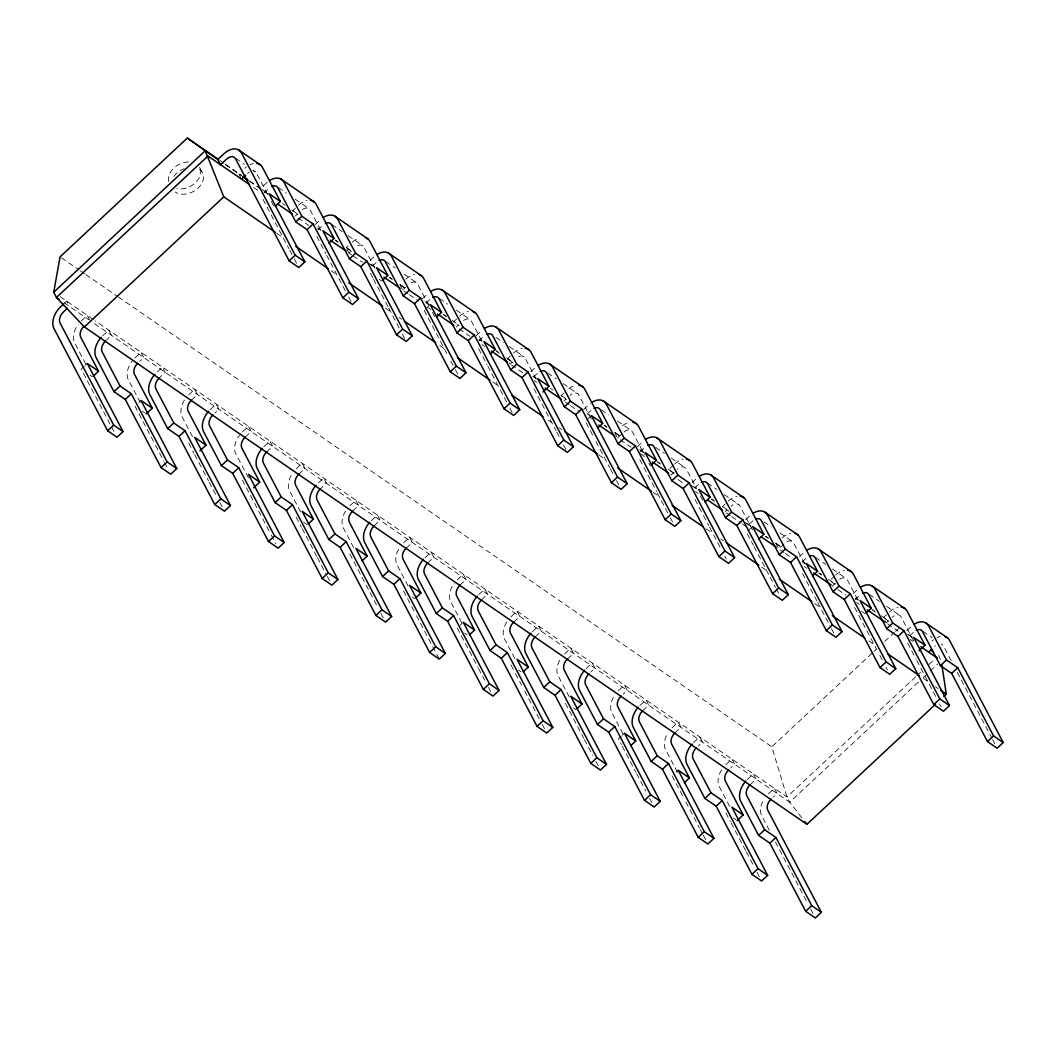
<?xml version="1.0" encoding="UTF-8"?>
<svg xmlns="http://www.w3.org/2000/svg" width="1056" height="1056" viewBox="0 0 1056 1056"><rect width="100%" height="100%" fill="white"/><g stroke="black" fill="none" stroke-linecap="round" stroke-linejoin="round"><path stroke-width="0.75" stroke-dasharray="5 3.75" d="M64.64 303.032L66.66 301.145L69.419 306.385M81.233 320.998L87.292 315.335L90.037 320.588M102.709 335.795L108.768 330.132L111.527 335.372L106.471 340.085M264.04 192.984L269.095 188.272A8.554 5.531 -55.5 0 1 269.914 187.585M84.242 366.274L81.22 369.098L113.942 431.442M85.259 365.336L87.278 363.449M134.944 357.971L141.002 352.321L143.761 357.562L139.722 361.337M295.548 208.045L292.512 210.87L297.884 214.579M295.271 216.11L297.29 214.236M157.436 371.831L162.492 367.105L165.251 372.346L159.179 378.008M315.018 224.717L320.06 220.004M317.764 229.97L322.819 225.245A8.554 5.531 -55.5 0 1 323.624 224.558M138.97 402.31L140.989 400.422M188.668 394.957L194.726 389.294L197.472 394.535L191.413 400.198M346.236 247.856L348.256 245.969M351.674 254.945L348.982 253.097L351.001 251.209M210.144 409.741L216.216 404.092L218.962 409.332L214.922 413.107M373.784 256.991L367.726 262.64L374.431 267.26M372.491 265.993L376.53 262.231A8.554 5.531 -55.5 0 1 377.348 261.532M242.378 431.93L248.437 426.268L251.196 431.521L245.137 437.171M402.019 288.763L399.947 284.83L402.983 282.005M402.706 290.07L405.728 287.245M263.868 446.728L269.927 441.065L272.686 446.305L266.627 451.968M422.453 298.676L427.495 293.964M426.215 302.98L430.254 299.204A8.554 5.531 -55.5 0 1 431.059 298.518M425.198 309.355L429.238 305.593M456.694 318.978L453.671 321.803L459.043 325.512M298.848 474.157L304.907 468.494L302.161 463.254L296.102 468.904A17.107 11.075 -55.5 0 0 294.571 470.474M456.416 327.043L458.436 325.169M318.595 482.764L323.651 478.038L326.396 483.278L320.338 488.941M476.164 335.65L481.219 330.937M478.922 340.903L483.965 336.178A8.554 5.531 -55.5 0 1 484.783 335.491M349.813 505.89L355.872 500.227L358.631 505.468L352.572 511.13M510.418 355.951L507.382 358.789L510.14 364.03L512.16 362.142M371.303 520.674L377.362 515.024L380.12 520.265L374.062 525.914M530.891 371.686L534.93 367.924A17.107 11.075 -55.5 0 1 536.567 366.538M533.65 376.926L537.689 373.164A8.554 5.531 -55.5 0 1 538.507 372.464M564.142 392.938L561.106 395.762L566.478 399.458M406.283 548.104L412.355 542.454L409.596 537.2L403.537 542.863A17.107 11.075 -55.5 0 0 402.006 544.434M563.864 401.003L565.884 399.115M425.027 557.66L431.086 551.998L433.831 557.238L427.772 562.901M583.598 409.609L588.654 404.897A17.107 11.075 -55.5 0 1 590.278 403.511M587.36 413.912L591.4 410.137A8.554 5.531 -55.5 0 1 593.063 408.857M590.383 416.526L585.341 421.238L592.944 435.732M616.889 436.669L614.83 432.736L617.852 429.911M460.007 585.09L466.066 579.427L463.32 574.187L457.261 579.836A17.107 11.075 -55.5 0 0 455.717 581.407M617.575 437.976L623.634 432.326A8.554 5.531 -55.5 0 1 632.452 431.904L644.371 454.621M478.738 594.634L484.796 588.971L487.555 594.211L481.496 599.874M637.322 446.596L642.378 441.87M640.068 451.836L645.124 447.11M460.271 625.112L462.29 623.225M510.972 616.823L517.031 611.16L519.79 616.4L513.731 622.063M673.596 465.01L668.54 469.722L673.913 473.418M674.322 472.138L671.299 474.962L669.227 471.029M532.462 631.607L538.52 625.957L541.266 631.198L535.207 636.847M692.05 482.618L696.089 478.856A17.107 11.075 -55.5 0 1 697.726 477.47M694.808 487.859L698.848 484.097A8.554 5.531 -55.5 0 1 699.653 483.397M564.696 653.796L570.755 648.133L573.5 653.387L567.442 659.036M725.287 503.87L722.264 506.695L728.97 511.315M725.01 511.936L727.03 510.048M586.172 668.593L592.244 662.93L594.99 668.171L590.951 671.946M745.774 519.605L749.813 515.83M751.542 527.459L746.486 532.171L753.337 545.213M618.407 690.769L624.466 685.12L627.224 690.36L623.185 694.135M778.048 547.602L775.975 543.668L779.011 540.844M639.896 705.566L645.955 699.904L648.714 705.144L642.655 710.807M799.484 556.578L803.524 552.803M802.243 561.818L806.282 558.043A8.554 5.531 -55.5 0 1 807.946 556.763M621.43 736.045L618.394 738.883L621.443 744.678M622.433 735.108L624.466 733.22M834.742 575.942L829.699 580.655L835.072 584.351M674.876 732.996L680.935 727.333L678.19 722.093L672.131 727.756A17.107 11.075 -55.5 0 0 670.586 729.313M835.481 583.07L832.445 585.895L836.484 588.667M693.62 742.54L699.679 736.89L702.425 742.13L698.386 745.906M853.208 593.551L857.248 589.789M854.951 599.742L859.993 595.03A8.554 5.531 -55.5 0 1 860.812 594.33M676.157 772.081L678.176 770.194M725.842 764.729L731.9 759.066L734.659 764.32L730.62 768.082M883.41 617.628L886.446 614.803M888.188 620.981L886.169 622.868L884.11 618.935M801.86 817.806L789.716 802.217L786.971 796.976L771.83 746.816L872.692 652.661M873.893 651.539L876.295 649.295M884.69 641.454L894.3 632.491M895.501 631.369L899.105 628.003M747.331 779.526L753.39 773.863L756.149 779.104L751.093 783.816M906.919 630.538L910.958 626.762A17.107 11.075 -55.5 0 1 912.595 625.376M909.678 635.778L913.717 632.003A8.554 5.531 -55.5 0 1 914.536 631.316M768.28 793.94L774.338 788.291L777.097 793.531L773.058 797.293M915.631 676.856L786.971 796.976L95.344 320.892M916.832 675.734L922.852 670.124M928.858 664.514L934.864 658.904M918.377 682.097L789.716 802.217L92.73 322.436M923.195 677.609L929.201 671.999M930.402 670.877L937.622 664.145M235.858 158.387L244.438 164.274M252.886 170.095L255.499 171.904M278.335 187.612L286.387 193.169M295.192 199.228L309.223 208.877M332.046 224.598L342.197 231.581M348.163 235.686L362.934 245.863M385.77 261.571L395.168 268.039M403.973 274.098L416.658 282.836M439.481 298.544L447.546 304.102M456.35 310.16L470.369 319.81M495.898 337.379L503.356 342.514M509.322 346.619L524.093 356.796M547.668 373.019L556.327 378.972M563.033 383.592L577.817 393.769M601.392 409.992L608.705 415.034M617.509 421.093L631.528 430.742M655.697 447.388L664.514 453.446M671.22 458.066L685.252 467.729M707.48 483.028L716.879 489.496M724.192 494.525L738.962 504.702M763.884 521.849L771.197 526.891M780.001 532.95L792.686 541.675M815.509 557.396L825.66 564.379M832.379 568.999L846.397 578.662M869.233 594.37L879.384 601.352M886.697 606.395L900.121 615.635M922.918 631.33L932.078 637.639M219.938 160.486L224.004 163.297M225.364 164.234L241.666 175.454M249.823 181.064L260.687 188.536M262.046 189.473L267.472 193.208M282.414 203.504L285.133 205.366M291.931 210.052L298.716 214.724M317.737 227.806L320.456 229.68M335.399 239.963L338.105 241.837M346.262 247.447L351.688 251.183M370.709 264.277L374.788 267.076M389.73 277.372L392.436 279.233M400.594 284.843L404.672 287.654M425.04 301.673L429.119 304.484M444.061 314.767L446.78 316.642M452.206 320.377L457.644 324.113M479.371 339.082L482.09 340.943M495.673 350.302L498.392 352.163M506.537 357.773L513.335 362.459M533.716 376.477L536.422 378.352M560.881 395.182L566.306 398.917M604.349 425.106L607.055 426.967M615.212 432.577L620.638 436.326M639.659 449.407L643.738 452.219M657.32 461.564L660.04 463.439M668.184 469.049L674.982 473.722M693.99 486.816L696.709 488.677L686.162 468.89A8.554 5.531 -55.5 0 0 677.358 469.3M711.652 498.973L714.371 500.834M722.515 506.444L727.954 510.193M746.962 523.274L751.04 526.086M765.983 536.369L768.702 538.243M775.487 542.916L779.566 545.714M802.666 561.62L805.372 563.482M818.954 572.84L821.674 574.702M828.472 579.374L835.256 584.06M855.637 598.079L858.356 599.953M871.939 609.299L874.645 611.173M881.443 615.846L888.241 620.519M225.707 164.881L241.481 175.745M249.546 181.289L260.278 188.694L266.35 183.031A17.107 11.075 -55.5 0 1 267.973 181.645M264.317 191.466L268.343 194.238M318.028 228.439L320.72 230.287M335.491 240.451L338.171 242.312M347.582 248.78L351.608 251.552M389.202 277.438L391.895 279.286M399.947 284.83L405.319 288.526M426.809 303.323L429.502 305.171M442.926 314.411L445.606 316.259M479.186 339.372L481.866 341.22M496.65 351.384L499.33 353.245M508.728 359.713L514.1 363.409M532.91 376.345L535.59 378.193M550.361 388.37L553.054 390.218M587.968 414.256L590.647 416.104M604.085 425.344L606.764 427.192M614.83 432.736L620.202 436.445M640.345 450.305L644.371 453.077M657.796 462.317L660.488 464.178M691.376 485.43L696.749 489.126M711.52 499.303L714.199 501.151M745.087 522.416L750.46 526.112M765.23 536.276L767.923 538.124M775.975 543.668L782.694 548.302M802.837 562.162L805.53 564.01M818.954 573.25L821.634 575.111M855.215 598.211L857.894 600.059M872.678 610.236L875.358 612.084M884.756 618.552L890.129 622.248M907.526 634.22L912.754 637.824M253.638 187.453L259.01 191.162M297.95 217.972L308.695 225.364M353.008 255.869L362.419 262.337M404.052 290.994L408.078 293.766M409.424 294.69L418.823 301.171M428.221 307.639L430.901 309.487M459.109 328.904L469.854 336.296M481.932 344.612L484.625 346.46M511.487 364.954L523.565 373.27M534.31 380.662L537.002 382.51M565.198 401.927L569.224 404.699M570.57 405.623L579.968 412.104M620.268 439.837L631 447.229M640.411 453.697L645.784 457.393M678.005 479.582L684.724 484.202M695.468 491.594L698.148 493.442M726.356 512.86L730.382 515.632M731.729 516.556L741.127 523.037M742.474 523.961L746.5 526.733L752.558 521.07A8.554 5.531 -55.5 0 1 753.377 520.384M784.106 552.618L778.734 548.922L784.793 543.259A8.554 5.531 -55.5 0 1 793.597 542.837L805.53 565.554M785.44 553.542L792.158 558.162M804.25 566.478L806.929 568.326M837.817 589.591L845.882 595.135M856.627 602.527L859.307 604.388M887.515 623.792L898.26 631.184M910.272 639.461L912.899 641.269M379.236 279.365L381.744 281.094M861.445 611.305L865.207 613.892M276.764 233.297L282.19 237.032M331.082 270.692L337.88 275.365M385.414 308.088L390.839 311.824M398.996 317.434L401.702 319.295M439.732 345.47L445.17 349.219M492.703 381.942L499.488 386.615M548.381 420.262L551.1 422.136M559.244 427.746L561.964 429.62M598.633 454.859L605.418 459.532M652.951 492.254L659.749 496.927M705.923 528.713L712.721 533.386M720.865 538.996L723.584 540.87M761.6 567.046L767.039 570.781M814.572 603.504L821.357 608.177M868.89 640.9L875.688 645.572M923.221 678.295L927.3 681.094M935.444 686.704L938.164 688.578M61.42 257.796L79.081 269.953M80.441 270.89L84.52 273.689M85.879 274.626L117.11 296.129M118.47 297.066L771.83 746.816M60.192 296.683L93.997 319.968M64.231 302.821L88.744 319.691M89.984 375.144L92.492 376.873M142.454 411.259L144.962 412.988M303.613 522.192L307.375 524.779M412.302 597.01L414.81 598.739M464.759 633.125L467.267 634.854M518.483 670.098L520.991 671.827M573.461 707.942L575.956 709.672M733.352 818.017L735.86 819.733M908.292 634.432L912.226 637.177M951.139 660.607L943.483 646.008A8.554 5.531 -55.5 0 0 941.292 644.147M957.277 672.289L991.769 737.999M992.534 739.464L994.844 743.833M938.48 655.525L940.54 659.459M913.704 640.926L901.045 616.796A8.554 5.531 -55.5 0 0 892.228 617.219M907.645 643.104L916.014 659.05M916.78 660.502L924.396 674.995M925.148 676.447L936.566 698.188M939.616 703.996L941.134 706.886M857.762 599.689L847.321 579.823A8.554 5.531 -55.5 0 0 838.504 580.232M854.687 607.57L876.757 649.612M879.806 655.42L882.856 661.214M885.892 667.009L887.423 669.913M802.494 573.5L816.961 601.036M817.714 602.488L830.663 627.132M831.415 628.584L833.699 632.94M752.558 529.993L739.886 505.864A8.554 5.531 -55.5 0 0 731.069 506.286M754.103 546.665L769.322 575.665M770.088 577.117L775.421 587.255M776.173 588.707L779.988 595.954M700.326 495.858L702.57 500.122M695.059 499.541L702.662 514.034M703.428 515.486L708.761 525.637M709.513 527.089L721.697 550.282M724.746 556.076L726.264 558.98M648.846 463.135L650.338 465.973M639.817 459.664L656.568 491.555M657.32 493.007L669.504 516.199M670.256 517.651L672.54 522.007M591.4 419.06L578.728 394.931A8.554 5.531 -55.5 0 0 569.923 395.353M595.993 441.527L609.695 467.623M610.46 469.075L613.496 474.883M616.546 480.678L621.113 489.377M536.197 379.249L525.017 357.958A8.554 5.531 -55.5 0 0 516.199 358.367M769.336 830.346L761.666 815.747A17.107 11.075 -55.5 0 1 764.069 799.075M775.46 842.028L806.89 901.89M810.731 909.19L814.559 916.489M533.9 388.608L555.971 430.65M556.736 432.102L560.538 439.349M563.587 445.144L565.871 449.5M729.67 806.401L719.228 786.535A17.107 11.075 -55.5 0 1 722.898 768.016M481.734 340.85L471.293 320.971A8.554 5.531 -55.5 0 0 462.475 321.394M725.842 812.83L730.409 821.528M731.161 822.98L745.628 850.529M746.381 851.981L753.997 866.474M757.046 872.269L760.848 879.529M478.658 348.731L487.04 364.676M487.793 366.128L495.409 380.622M496.175 382.074L506.827 402.376M509.863 408.17L512.147 412.526M677.437 772.266L665.504 749.549A17.107 11.075 -55.5 0 1 667.907 732.877M428.749 305.29L417.582 283.998A8.554 5.531 -55.5 0 0 409.583 283.721M432.485 312.391L434.716 316.655M672.118 775.856L682.77 796.158M685.819 801.953L699.521 828.049M700.286 829.501L702.57 833.844M703.322 835.296L707.137 842.543M424.182 310.306L447.784 355.252M450.82 361.046L454.634 368.293M455.387 369.745L459.954 378.444M622.974 733.867L611.794 712.576A17.107 11.075 -55.5 0 1 614.196 695.904M375.038 268.316L363.858 247.025A8.554 5.531 -55.5 0 0 355.04 247.434M622.208 746.13L635.91 772.226M636.662 773.678L645.797 791.076M649.612 798.323L651.895 802.666M370.458 273.319L372.742 277.675M373.507 279.127L387.974 306.676M388.727 308.114L399.392 328.416M402.428 334.211L404.712 338.567M346.922 249.163L348.982 253.097M569.25 696.894L558.07 675.602A17.107 11.075 -55.5 0 1 560.472 658.931M320.575 229.918L310.134 210.038A8.554 5.531 -55.5 0 0 301.33 210.461M565.448 703.349L583.704 738.144M584.47 739.596L592.838 755.542M595.888 761.336L598.171 765.692M316.747 236.346L325.882 253.744M326.647 255.196L345.668 291.443M348.718 297.238L352.519 304.484M514.787 658.495L504.359 638.616A17.107 11.075 -55.5 0 1 506.748 621.944M267.604 194.357L256.423 173.065A8.554 5.531 -55.5 0 0 253.493 171.046M271.326 201.458L274.309 207.134M510.959 664.924L514.774 672.17M515.526 673.622L521.624 685.225M524.66 691.02L541.411 722.911M542.164 724.363L545.978 731.61M263.023 199.373L274.441 221.113M275.207 222.565L288.908 248.662M289.674 250.114L293.476 257.36M294.241 258.812L298.043 266.059M238.801 173.897L240.86 177.83M461.815 622.934L450.635 601.643A17.107 11.075 -55.5 0 1 454.304 583.123M457.248 627.95L477.8 667.088M478.553 668.54L484.651 680.143M488.453 687.39L490.736 691.733M201.815 171.692L199.069 166.452A17.107 12.342 -27.7 0 1 195.835 182.371A17.107 12.342 -27.7 0 1 176.867 188.628M408.104 585.961L396.924 564.67A17.107 11.075 -55.5 0 1 399.313 547.998M403.524 590.964L415.708 614.17M416.46 615.608L438.544 657.664M353.641 547.562L343.2 527.683A17.107 11.075 -55.5 0 1 346.87 509.177M349.813 553.991L376.451 604.732M381.018 613.43L384.82 620.677M300.656 512.002L289.489 490.71A17.107 11.075 -55.5 0 1 291.878 474.038M296.089 517.018L301.422 527.155M302.174 528.607L316.642 556.156M317.407 557.608L326.542 575.005M327.294 576.457L329.578 580.8M248.437 477.866L235.765 453.724A17.107 11.075 -55.5 0 1 239.435 435.217M242.365 480.031L270.534 533.676M271.3 535.128L275.867 543.827M192.482 436.63L182.041 416.75A17.107 11.075 -55.5 0 1 184.444 400.079M188.654 443.058L193.987 453.209M194.74 454.661L202.356 469.154M203.108 470.606L208.441 480.757M209.207 482.196L216.81 496.703M219.859 502.498L222.143 506.854M140.25 402.494L128.33 379.777A17.107 11.075 -55.5 0 1 132 361.258M134.93 406.085L154.73 443.771M155.483 445.223L163.865 461.168M164.617 462.62L168.432 469.867M85.787 364.096L74.606 342.791A17.107 11.075 -55.5 0 1 78.276 324.284M168.709 181.566A17.107 12.342 -27.7 0 1 189.71 161.977M568.801 388.714A17.107 11.075 -55.5 0 1 575.678 385.387M199.452 169.396A17.107 12.342 -27.7 0 1 198.079 188.113A17.107 12.342 -27.7 0 1 175.217 192.034M173.818 176.497A17.107 12.342 -27.7 0 1 184.087 168.643M352.295 242.194A17.107 11.075 -55.5 0 1 359.093 237.943M406.006 279.167A17.107 11.075 -55.5 0 1 414.533 274.454M244.86 168.234A17.107 11.075 -55.5 0 1 246.484 166.848M249.916 164.71A17.107 11.075 -55.5 0 1 253.374 163.522M247.606 173.488A8.554 5.531 -55.5 0 1 249.269 172.194M622.512 425.7A17.107 11.075 -55.5 0 1 629.402 422.36M782.034 538.019A17.107 11.075 -55.5 0 1 790.561 533.293M835.758 574.992A17.107 11.075 -55.5 0 1 844.272 570.266M298.571 205.22A17.107 11.075 -55.5 0 1 307.085 200.495M931.92 641.19A17.107 11.075 -55.5 0 1 933.544 639.791M936.976 637.652A17.107 11.075 -55.5 0 1 940.434 636.464M889.482 611.965A17.107 11.075 -55.5 0 1 897.996 607.253M934.666 646.43A8.554 5.531 -55.5 0 1 935.484 645.731M459.73 316.153A17.107 11.075 -55.5 0 1 468.244 311.428M728.323 501.032A17.107 11.075 -55.5 0 1 736.837 496.32M513.454 353.126A17.107 11.075 -55.5 0 1 521.968 348.401M674.599 464.059A17.107 11.075 -55.5 0 1 683.113 459.334"/><path stroke-width="1.5" d="M935.497 704.273L806.916 824.314L84.414 326.964L56.47 297.475L53.711 292.235L60.06 256.859L187.334 138.046L218.579 159.548M53.711 292.235L205.22 150.784L217.84 159.482L220.598 164.723L226.657 159.06A8.554 5.531 -55.5 0 1 235.475 158.638L289.133 260.858L298.795 267.511L304.867 261.848L269.082 193.71L280.368 201.472L275.312 206.197M217.84 159.482L223.912 153.82A17.107 11.075 -55.5 0 1 241.534 152.988L295.192 255.196L304.867 261.848M63.637 303.97L60.601 306.794A17.107 11.075 -55.5 0 0 53.988 328.601L107.646 430.808L116.992 437.237L123.05 431.587L87.278 363.449L98.551 371.21L93.509 375.923M67.399 308.273L63.347 312.048A8.554 5.531 -55.5 0 0 60.047 322.938L113.705 425.146L123.05 431.587M241.547 179.137L245.586 175.362M84.414 326.964L223.793 196.838L205.22 150.784L187.334 138.046M146.216 413.846L152.275 408.184L140.989 400.422L176.774 468.56L170.702 474.223L161.04 467.57L125.268 399.419L113.982 391.657L120.041 385.994L102.155 351.925A8.554 5.531 -55.5 0 1 105.468 341.035M329.036 243.17L334.092 238.458L322.806 230.696L358.578 298.835L352.519 304.484L342.857 297.832L307.072 229.693L295.799 221.932L301.858 216.269L283.972 182.2A17.107 11.075 -55.5 0 0 269.663 180.457M125.268 399.419L131.327 393.769L120.041 385.994M307.072 229.693L313.13 224.03L301.858 216.269M289.133 260.858L295.192 255.196M107.646 430.808L113.705 425.146M199.927 450.82L205.999 445.17L194.713 437.395L230.485 505.547L224.426 511.196L214.764 504.544L178.979 436.405L167.706 428.63L173.765 422.981L155.879 388.912A8.554 5.531 -55.5 0 1 159.179 378.008M382.76 280.144L387.803 275.431L376.53 267.67L412.302 335.808L406.243 341.471L396.568 334.805L360.796 266.666L349.51 258.905L355.568 253.242L337.682 219.173A17.107 11.075 -55.5 0 0 323.387 217.444M178.979 436.405L185.038 430.742L173.765 422.981M360.796 266.666L366.854 261.017L355.568 253.242M161.04 467.57L167.099 461.908L131.327 393.769M342.857 297.832L348.916 292.169L313.13 224.03M253.651 487.806L259.71 482.143L248.437 474.382L284.209 542.52L278.15 548.17L268.475 541.517L232.703 473.378L221.417 465.617L227.476 459.954L209.59 425.885A8.554 5.531 -55.5 0 1 212.903 414.982M436.471 317.13L441.527 312.404L430.241 304.643L466.013 372.781L459.954 378.444L450.292 371.791L414.506 303.653L403.234 295.878L409.292 290.228L391.406 256.159A17.107 11.075 -55.5 0 0 377.111 254.417M232.703 473.378L238.762 467.716L227.476 459.954M414.506 303.653L420.578 297.99L409.292 290.228M214.764 504.544L220.823 498.881L185.038 430.742M396.568 334.805L402.626 329.155L366.854 261.017M308.378 523.829L313.434 519.116L302.148 511.355L337.92 579.493L331.861 585.156L322.199 578.503L286.414 510.352L275.141 502.59L281.2 496.927L263.314 462.858A8.554 5.531 -55.5 0 1 266.627 451.968M490.195 354.103L495.238 349.391L483.965 341.629L519.737 409.768L513.678 415.417L504.002 408.764L468.23 340.626L456.944 332.864L463.016 327.202L445.117 293.132A17.107 11.075 -55.5 0 0 430.822 291.39M286.414 510.352L292.486 504.702L281.2 496.927M468.23 340.626L474.289 334.963L463.016 327.202M268.475 541.517L274.534 535.867L238.762 467.716M450.292 371.791L456.35 366.128L420.578 297.99M362.102 560.815L367.145 556.103L355.872 548.328L391.644 616.48L385.585 622.129L375.91 615.476L340.138 547.338L328.852 539.563L334.924 533.914L317.024 499.844A8.554 5.531 -55.5 0 1 320.338 488.941M542.903 392.027L548.962 386.364L537.676 378.602L573.448 446.741L567.389 452.404L557.726 445.738L521.954 377.599L510.668 369.838L516.727 364.175L498.841 330.106A17.107 11.075 -55.5 0 0 484.546 328.376M340.138 547.338L346.196 541.675L334.924 533.914M521.954 377.599L528.013 371.95L516.727 364.175M322.199 578.503L328.258 572.84L292.486 504.702M504.002 408.764L510.061 403.102L474.289 334.963M415.813 597.788L420.869 593.076L409.583 585.314L445.355 653.453L439.296 659.102L429.634 652.45L393.862 584.311L382.576 576.55L388.634 570.887L370.748 536.818A8.554 5.531 -55.5 0 1 374.062 525.914M597.63 428.063L602.672 423.337L591.4 415.576L627.172 483.714L621.113 489.377L611.437 482.724L575.665 414.586L564.392 406.811L570.451 401.161L552.565 367.092A17.107 11.075 -55.5 0 0 538.256 365.35M393.862 584.311L399.92 578.648L388.634 570.887M575.665 414.586L581.724 408.923L570.451 401.161M375.91 615.476L381.968 609.814L346.196 541.675M557.726 445.738L563.785 440.088L528.013 371.95M469.537 634.762L474.58 630.049L463.307 622.288L499.079 690.426L493.02 696.089L483.344 689.436L447.572 621.284L436.3 613.523L442.358 607.873L424.472 573.791A8.554 5.531 -55.5 0 1 427.772 562.901M651.341 465.036L656.396 460.324L645.11 452.562L680.896 520.7L674.824 526.35L665.161 519.697L629.389 451.559L618.103 443.797L624.162 438.134L606.276 404.065A17.107 11.075 -55.5 0 0 591.98 402.323M447.572 621.284L453.631 615.635L442.358 607.873M629.389 451.559L635.448 445.896L624.162 438.134M429.634 652.45L435.692 646.8L399.92 578.648M611.437 482.724L617.509 477.061L581.724 408.923M523.248 671.748L528.304 667.036L517.018 659.261L552.803 727.412L546.731 733.062L537.068 726.409L501.296 658.271L490.01 650.496L496.069 644.846L478.183 610.777A8.554 5.531 -55.5 0 1 481.496 599.874M705.065 502.009L710.12 497.297L698.834 489.535L734.606 557.674L728.548 563.336L718.885 556.67L683.1 488.532L671.827 480.77L677.886 475.108L660 441.038A17.107 11.075 -55.5 0 0 645.691 439.309M501.296 658.271L507.355 652.608L496.069 644.846M683.1 488.532L689.159 482.882L677.886 475.108M483.344 689.436L489.403 683.773L453.631 615.635M665.161 519.697L671.22 514.034L635.448 445.896M576.972 708.721L582.028 704.009L570.742 696.247L606.514 764.386L600.455 770.035L590.792 763.382L555.007 695.244L543.734 687.482L549.793 681.82L531.907 647.75A8.554 5.531 -55.5 0 1 535.207 636.847M758.789 538.996L763.831 534.27L752.558 526.508L788.33 594.647L782.272 600.31L772.596 593.657L736.824 525.518L725.538 517.744L731.597 512.094L713.711 478.025A17.107 11.075 -55.5 0 0 699.415 476.282M555.007 695.244L561.066 689.581L549.793 681.82M736.824 525.518L742.883 519.856L731.597 512.094M537.068 726.409L543.127 720.746L507.355 652.608M718.885 556.67L724.944 551.021L689.159 482.882M630.696 745.694L635.738 740.982L624.466 733.22L660.238 801.359L654.179 807.022L644.503 800.369L608.731 732.217L597.445 724.456L603.504 718.806L585.618 684.724A8.554 5.531 -55.5 0 1 588.931 673.834M812.5 575.969L817.555 571.256L806.269 563.495L842.041 631.633L835.982 637.283L826.32 630.63L790.535 562.492L779.262 554.73L785.321 549.067L767.435 514.998A17.107 11.075 -55.5 0 0 753.139 513.256M608.731 732.217L614.79 726.568L603.504 718.806M790.535 562.492L796.607 556.829L785.321 549.067M590.792 763.382L596.851 757.733L561.066 689.581M772.596 593.657L778.655 587.994L742.883 519.856M684.407 782.681L689.462 777.968L678.176 770.194L713.948 838.345L707.89 843.995L698.227 837.342L662.442 769.204L651.169 761.429L657.228 755.779L639.342 721.71A8.554 5.531 -55.5 0 1 642.655 710.807M866.224 612.942L871.266 608.23L859.993 600.468L895.765 668.606L889.706 674.269L880.031 667.603L844.259 599.465L832.973 591.703L839.045 586.04L821.146 551.971A17.107 11.075 -55.5 0 0 806.85 550.242M662.442 769.204L668.514 763.541L657.228 755.779M844.259 599.465L850.318 593.815L839.045 586.04M644.503 800.369L650.562 794.706L614.79 726.568M826.32 630.63L832.379 624.967L796.607 556.829M737.114 820.604L743.173 814.942L731.9 807.18L767.672 875.318L761.614 880.968L751.938 874.315L716.166 806.177L704.88 798.415L710.952 792.752L693.053 758.683A8.554 5.531 -55.5 0 1 696.366 747.78M918.931 650.866L924.99 645.203L913.704 637.441L949.476 705.58L943.417 711.242L933.755 704.59L897.983 636.451L886.697 628.676L892.756 623.027L874.87 588.958A17.107 11.075 -55.5 0 0 860.574 587.215M716.166 806.177L722.225 800.514L710.952 792.752M897.983 636.451L904.042 630.788L892.756 623.027M698.227 837.342L704.286 831.679L668.514 763.541M880.031 667.603L886.09 661.954L850.318 593.815M928.607 652.08L931.63 649.255M771.038 799.181A8.554 5.531 -55.5 0 0 767.725 810.084L821.383 912.292L815.324 917.954L805.662 911.302L769.89 843.15L758.604 835.388L764.663 829.739L746.777 795.656A8.554 5.531 -55.5 0 1 750.09 784.766M945.16 636.623A17.107 11.075 -55.5 0 1 949.542 640.345L1003.2 742.566L997.141 748.216L987.466 741.563L951.694 673.424L940.421 665.663L946.48 660L928.594 625.931A17.107 11.075 -55.5 0 0 914.285 624.188M769.89 843.15L775.949 837.5L764.663 829.739M951.694 673.424L957.752 667.762L946.48 660M751.938 874.315L757.997 868.666L722.225 800.514M933.755 704.59L939.814 698.927L904.042 630.788M943.906 696.432L946.308 694.188L941.952 665.544M805.662 911.302L811.721 905.639L775.949 837.5M987.466 741.563L993.524 735.9L957.752 667.762M238.498 149.833L260.647 165.079M280.936 179.045L314.358 202.052M334.66 216.031L368.082 239.039M388.37 253.004L421.793 276.012M442.094 289.978L475.517 312.985M495.818 326.964L529.241 349.972M549.529 363.937L582.952 386.945M603.253 400.91L636.676 423.918M656.964 437.897L690.386 460.904M710.688 474.87L744.11 497.878M764.399 511.843L797.821 534.851M818.123 548.83L851.545 571.837M871.847 585.803L905.269 608.81M925.558 622.776L947.707 638.022M243.025 176.378L247.104 179.19M242.827 176.669L248.2 180.365M930.904 650.311L933.425 652.054M249.612 184.681L207.979 156.024L56.47 297.475L59.057 299.257M277.807 204.098L292.578 214.262M330.185 240.148L346.302 251.249M383.896 277.134L400.013 288.222M437.62 314.107L453.737 325.195M491.344 351.08L507.448 362.182M545.054 388.067L561.172 399.155M598.778 425.04L614.896 436.128M652.489 462.013L668.606 473.114M707.56 499.924L722.33 510.088M761.27 536.897L776.041 547.061M813.648 572.946L831.112 584.971M867.372 609.932L884.822 621.944M920.753 646.681L937.438 658.165M223.793 196.838L275.405 232.36M295.772 246.378L328.376 268.818M348.744 282.836L382.694 306.214M404.422 321.169L435.666 342.672M457.393 357.628L489.984 380.068M511.711 395.023L542.956 416.526M564.683 431.482L597.274 453.922M617.641 467.94L651.605 491.317M671.972 505.336L703.204 526.838M726.29 542.731L758.894 565.171M779.262 579.19L811.853 601.63M832.234 615.648L864.824 638.088M887.911 653.981L919.142 675.484M940.87 690.439L946.308 694.188M348.916 292.169L358.578 298.835M402.626 329.155L412.302 335.808M456.35 366.128L466.013 372.781M510.061 403.102L519.737 409.768M563.785 440.088L573.448 446.741M617.509 477.061L627.172 483.714M671.22 514.034L680.896 520.7M724.944 551.021L734.606 557.674M778.655 587.994L788.33 594.647M832.379 624.967L842.041 631.633M886.09 661.954L895.765 668.606M939.814 698.927L949.476 705.58M993.524 735.9L1003.2 742.566M167.099 461.908L176.774 468.56M220.823 498.881L230.485 505.547M274.534 535.867L284.209 542.52M328.258 572.84L337.92 579.493M381.968 609.814L391.644 616.48M435.692 646.8L445.355 653.453M489.403 683.773L499.079 690.426M543.127 720.746L552.803 727.412M596.851 757.733L606.514 764.386M650.562 794.706L660.238 801.359M704.286 831.679L713.948 838.345M757.997 868.666L767.672 875.318M811.721 905.639L821.383 912.292M804.896 821.713L806.916 824.314M940.421 665.663L922.522 631.594A8.554 5.531 -55.5 0 0 916.238 630.234M924.99 645.203L907.104 611.134A17.107 11.075 -55.5 0 0 901.243 607.094M886.697 628.676L868.811 594.607A8.554 5.531 -55.5 0 0 862.528 593.261M871.266 608.23L853.38 574.16A17.107 11.075 -55.5 0 0 847.532 570.121M832.973 591.703L815.087 557.634A8.554 5.531 -55.5 0 0 809.675 555.918M817.555 571.256L799.669 537.187A17.107 11.075 -55.5 0 0 795.287 533.452M779.262 554.73L761.376 520.661A8.554 5.531 -55.5 0 0 755.964 518.945M763.831 534.27L745.945 500.201A17.107 11.075 -55.5 0 0 740.084 496.162M725.538 517.744L707.652 483.674A8.554 5.531 -55.5 0 0 701.369 482.328M710.12 497.297L692.221 463.228A17.107 11.075 -55.5 0 0 686.374 459.188M671.827 480.77L653.941 446.701A8.554 5.531 -55.5 0 0 647.658 445.355M656.396 460.324L638.51 426.254A17.107 11.075 -55.5 0 0 632.65 422.202M618.103 443.797L600.217 409.728A8.554 5.531 -55.5 0 0 593.934 408.368M602.672 423.337L584.786 389.268A17.107 11.075 -55.5 0 0 578.939 385.229M564.392 406.811L546.493 372.742A8.554 5.531 -55.5 0 0 540.21 371.395M548.962 386.364L531.076 352.295A17.107 11.075 -55.5 0 0 525.215 348.256M758.604 835.388L740.718 801.319A17.107 11.075 -55.5 0 1 745.8 781.084M510.668 369.838L492.782 335.768A8.554 5.531 -55.5 0 0 486.499 334.422M743.173 814.942L725.287 780.872A8.554 5.531 -55.5 0 1 728.6 769.969M495.238 349.391L477.352 315.322A17.107 11.075 -55.5 0 0 472.982 311.586M704.88 798.415L686.994 764.346A17.107 11.075 -55.5 0 1 692.076 744.11M456.944 332.864L439.058 298.795A8.554 5.531 -55.5 0 0 432.775 297.436M689.462 777.968L671.576 743.899A8.554 5.531 -55.5 0 1 674.876 732.996M441.527 312.404L423.641 278.335A17.107 11.075 -55.5 0 0 419.258 274.613M651.169 761.429L633.283 727.36A17.107 11.075 -55.5 0 1 638.365 707.137M403.234 295.878L385.348 261.809A8.554 5.531 -55.5 0 0 379.064 260.462M635.738 740.982L617.852 706.913A8.554 5.531 -55.5 0 1 621.166 696.023M387.803 275.431L369.917 241.362A17.107 11.075 -55.5 0 0 365.548 237.64M597.445 724.456L579.559 690.386A17.107 11.075 -55.5 0 1 584.641 670.151M349.51 258.905L331.624 224.836A8.554 5.531 -55.5 0 0 325.34 223.489M582.028 704.009L564.128 669.94A8.554 5.531 -55.5 0 1 567.442 659.036M334.092 238.458L316.206 204.389A17.107 11.075 -55.5 0 0 310.345 200.336M543.734 687.482L525.848 653.413A17.107 11.075 -55.5 0 1 530.93 633.178M295.799 221.932L277.913 187.862A8.554 5.531 -55.5 0 0 271.63 186.503M528.304 667.036L510.418 632.966A8.554 5.531 -55.5 0 1 513.731 622.063M280.368 201.472L262.482 167.402A17.107 11.075 -55.5 0 0 256.621 163.363M490.01 650.496L472.124 616.427A17.107 11.075 -55.5 0 1 477.206 596.204M474.58 630.049L456.694 595.98A8.554 5.531 -55.5 0 1 460.007 585.09M436.3 613.523L418.4 579.454A17.107 11.075 -55.5 0 1 423.482 559.218M420.869 593.076L402.983 559.007A8.554 5.531 -55.5 0 1 406.283 548.104M382.576 576.55L364.69 542.48A17.107 11.075 -55.5 0 1 369.772 522.245M367.145 556.103L349.259 522.034A8.554 5.531 -55.5 0 1 352.572 511.13M328.852 539.563L310.966 505.494A17.107 11.075 -55.5 0 1 316.048 485.272M313.434 519.116L295.548 485.047A8.554 5.531 -55.5 0 1 298.848 474.157M275.141 502.59L257.255 468.521A17.107 11.075 -55.5 0 1 262.337 448.285M259.71 482.143L241.824 448.074A8.554 5.531 -55.5 0 1 245.137 437.171M221.417 465.617L203.531 431.548A17.107 11.075 -55.5 0 1 208.613 411.312M205.999 445.17L188.1 411.101A8.554 5.531 -55.5 0 1 191.413 400.198M167.706 428.63L149.82 394.561A17.107 11.075 -55.5 0 1 154.902 374.339M152.275 408.184L134.389 374.114A8.554 5.531 -55.5 0 1 137.702 363.224M113.982 391.657L96.096 357.588A17.107 11.075 -55.5 0 1 101.178 337.352M98.551 371.21L80.665 337.141A8.554 5.531 -55.5 0 1 83.978 326.238"/></g></svg>
